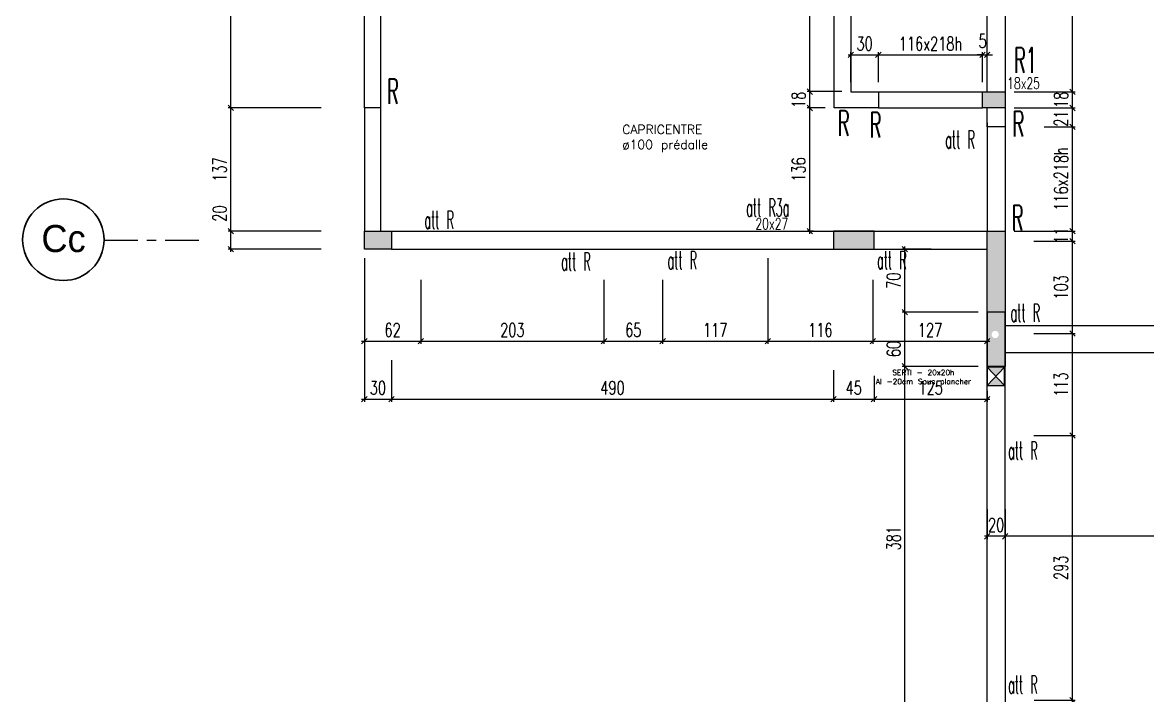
# Model space of a CAD drawing. Extents: x 307 to 786, y -197 to -94.
# Drawn here: x 313.41 to 325.88, y -169.94 to -162.48 of the extents above; entities that cross this region are included whole.
import ezdxf

# ---------------------------------------------------------------- set-up
doc = ezdxf.new("R2010")
doc.units = 0
doc.header["$LTSCALE"] = 0.5
doc.header["$MEASUREMENT"] = 0
for name, pattern in [('AXES2', [1.125, 0.75, -0.125, 0.125, -0.125]), ('CACHE', [0.375, 0.25, -0.125]), ('CONTINU', [0])]:
    doc.linetypes.add(name, pattern=pattern)
doc.layers.get('DEFPOINTS').update_dxf_attribs({"linetype": 'CONTINUOUS'})
for name, color, linetype in [('_ SERTI RESERVATION', 6, 'CACHE'), ('_ SERTI RESERVATION ENEDIS', 6, 'CONTINU'), ('_ SERTI RESERVATION SG', 6, 'CONTINU'), ('A05-AXES', 13, 'AXES2'), ('A19-COTATIONS', 146, 'CONTINUOUS'), ('AXES', 6, 'AXES2'), ('COTATION', 7, 'CONTINUOUS'), ('MURS', 3, 'CONTINUOUS'), ('POCHAGE', 254, 'CONTINUOUS'), ('POTEAUX', 1, 'CONTINUOUS'), ('POUTRES', 2, 'CONTINUOUS'), ('REPERE-RAID', 4, 'CONTINUOUS')]:
    doc.layers.add(name, color=color, linetype=linetype)
doc.styles.add('CGotH', font='GOTHIC.TTF')
doc.styles.add('ROMANS8', font='romans.shx', dxfattribs={"width": 0.7})
doc.styles.get("Standard").update_dxf_attribs({"font": 'txt.shx'})
doc.dimstyles.new('COT50 cm', dxfattribs={"dimtxt": 0.15, "dimasz": 0.06, "dimexe": 0.03, "dimexo": 0.1, "dimgap": 0.05, "dimtad": 1, "dimdec": 0, "dimlfac": 100, "dimzin": 0, "dimdsep": 46, "dimtxsty": 'ROMANS8', "dimblk1": 'OBLIQUE', "dimblk2": 'OBLIQUE', "dimsah": 1, "dimcen": 0.03, "dimdle": 0.03, "dimclrt": 1, "dimadec": 0, "dimazin": 0, "dimtfac": 1, "dimtdec": 0, "dimtmove": 0, "dimatfit": 3, "dimfxl": 1, "dimfxlon": 1, "dimtolj": 1, "dimtzin": 0, "dimlwd": -1, "dimlwe": -1, "dimarcsym": 0})

# ---------------------------------------------------------------- blocks, each defined once
blk = doc.blocks.new('_Oblique')
at = {"layer": 'COTATION', "color": 0, "lineweight": -2}
blk.add_line((-0.5, -0.5), (0.5, 0.5), dxfattribs=at)
blk = doc.blocks.new('*D907')
at = {"layer": 'COTATION', "color": 0, "transparency": 16777216}
for p, q in [((315.721, -164.796), (315.721, -164.466)), ((316.721, -164.796), (315.691, -164.796)), ((315.721, -165.026), (315.721, -164.796)), ((316.721, -164.996), (315.691, -164.996))]:
    blk.add_line(p, q, dxfattribs=at)
at = {"layer": 'DEFPOINTS', "color": 0, "transparency": 16777216}
for p in [(315.721, -164.796), (317.199, -164.796), (317.199, -164.996)]:
    blk.add_point(p, dxfattribs=at)
at = {"layer": 'COTATION', "color": 0, "transparency": 16777216, "xscale": 0.06, "yscale": 0.06, "zscale": 0.06}
for p, rotation in [((315.721, -164.796), 90), ((315.721, -164.996), 270)]:
    blk.add_blockref('_Oblique', p, dxfattribs=dict(at, rotation=rotation))
at = {"layer": 'COTATION', "color": 1, "transparency": 16777216, "insert": (315.596, -164.601), "char_height": 0.15, "attachment_point": 5, "rotation": 90, "style": 'ROMANS8'}
blk.add_mtext('\\A1;20', dxfattribs=at)
blk = doc.blocks.new('*D908')
at = {"layer": 'COTATION', "color": 0, "transparency": 16777216}
for p, q in [((315.721, -164.826), (315.721, -163.4)), ((316.721, -163.43), (315.691, -163.43)), ((316.721, -164.796), (315.691, -164.796))]:
    blk.add_line(p, q, dxfattribs=at)
at = {"layer": 'DEFPOINTS', "color": 0, "transparency": 16777216}
for p in [(315.721, -163.43), (317.2, -163.43), (317.199, -164.796)]:
    blk.add_point(p, dxfattribs=at)
at = {"layer": 'COTATION', "color": 0, "transparency": 16777216, "xscale": 0.06, "yscale": 0.06, "zscale": 0.06}
for p, rotation in [((315.721, -163.43), 90), ((315.721, -164.796), 270)]:
    blk.add_blockref('_Oblique', p, dxfattribs=dict(at, rotation=rotation))
at = {"layer": 'COTATION', "color": 1, "transparency": 16777216, "insert": (315.596, -164.113), "char_height": 0.15, "attachment_point": 5, "rotation": 90, "style": 'ROMANS8'}
blk.add_mtext('\\A1;137', dxfattribs=at)
blk = doc.blocks.new('*D909')
at = {"layer": 'COTATION', "color": 0, "transparency": 16777216}
for p, q in [((315.721, -163.46), (315.721, -158.401)), ((316.721, -158.431), (315.691, -158.431)), ((316.721, -163.43), (315.691, -163.43))]:
    blk.add_line(p, q, dxfattribs=at)
at = {"layer": 'DEFPOINTS', "color": 0, "transparency": 16777216}
for p in [(315.721, -158.431), (317.379, -158.431), (317.2, -163.43)]:
    blk.add_point(p, dxfattribs=at)
at = {"layer": 'COTATION', "color": 0, "transparency": 16777216, "xscale": 0.06, "yscale": 0.06, "zscale": 0.06}
for p, rotation in [((315.721, -158.431), 90), ((315.721, -163.43), 270)]:
    blk.add_blockref('_Oblique', p, dxfattribs=dict(at, rotation=rotation))
at = {"layer": 'COTATION', "color": 1, "transparency": 16777216, "insert": (315.596, -160.931), "char_height": 0.15, "attachment_point": 5, "rotation": 90, "style": 'ROMANS8'}
blk.add_mtext('\\A1;500', dxfattribs=at)
blk = doc.blocks.new('*D911')
at = {"layer": 'COTATION', "color": 0, "transparency": 16777216}
for p, q in [((322.135, -164.826), (322.135, -163.402)), ((322.306, -163.432), (322.105, -163.432)), ((322.176, -164.796), (322.105, -164.796))]:
    blk.add_line(p, q, dxfattribs=at)
at = {"layer": 'DEFPOINTS', "color": 0, "transparency": 16777216}
for p in [(322.135, -163.432), (322.406, -163.432), (322.276, -164.796)]:
    blk.add_point(p, dxfattribs=at)
at = {"layer": 'COTATION', "color": 0, "transparency": 16777216, "xscale": 0.06, "yscale": 0.06, "zscale": 0.06}
for p, rotation in [((322.135, -163.432), 90), ((322.135, -164.796), 270)]:
    blk.add_blockref('_Oblique', p, dxfattribs=dict(at, rotation=rotation))
at = {"layer": 'COTATION', "color": 1, "transparency": 16777216, "insert": (322.01, -164.114), "char_height": 0.15, "attachment_point": 5, "rotation": 90, "style": 'ROMANS8'}
blk.add_mtext('\\A1;136', dxfattribs=at)
blk = doc.blocks.new('*D912')
at = {"layer": 'COTATION', "color": 0, "transparency": 16777216}
for p, q in [((322.489, -163.251), (322.105, -163.251)), ((322.135, -163.462), (322.135, -163.221)), ((322.306, -163.432), (322.105, -163.432))]:
    blk.add_line(p, q, dxfattribs=at)
at = {"layer": 'DEFPOINTS', "color": 0, "transparency": 16777216}
for p in [(322.135, -163.251), (322.589, -163.251), (322.406, -163.432)]:
    blk.add_point(p, dxfattribs=at)
at = {"layer": 'COTATION', "color": 0, "transparency": 16777216, "xscale": 0.06, "yscale": 0.06, "zscale": 0.06}
for p, rotation in [((322.135, -163.251), 90), ((322.135, -163.432), 270)]:
    blk.add_blockref('_Oblique', p, dxfattribs=dict(at, rotation=rotation))
at = {"layer": 'COTATION', "color": 1, "transparency": 16777216, "insert": (322.01, -163.342), "char_height": 0.15, "attachment_point": 5, "rotation": 90, "style": 'ROMANS8'}
blk.add_mtext('\\A1;18', dxfattribs=at)
blk = doc.blocks.new('*D913')
at = {"layer": 'COTATION', "color": 0, "transparency": 16777216}
for p, q in [((322.135, -163.281), (322.135, -158.401)), ((322.31, -158.431), (322.105, -158.431)), ((322.489, -163.251), (322.105, -163.251))]:
    blk.add_line(p, q, dxfattribs=at)
at = {"layer": 'DEFPOINTS', "color": 0, "transparency": 16777216}
for p in [(322.135, -158.431), (322.41, -158.431), (322.589, -163.251)]:
    blk.add_point(p, dxfattribs=at)
at = {"layer": 'COTATION', "color": 0, "transparency": 16777216, "xscale": 0.06, "yscale": 0.06, "zscale": 0.06}
for p, rotation in [((322.135, -158.431), 90), ((322.135, -163.251), 270)]:
    blk.add_blockref('_Oblique', p, dxfattribs=dict(at, rotation=rotation))
at = {"layer": 'COTATION', "color": 1, "transparency": 16777216, "insert": (322.01, -160.841), "char_height": 0.15, "attachment_point": 5, "rotation": 90, "style": 'ROMANS8'}
blk.add_mtext('\\A1;482', dxfattribs=at)
blk = doc.blocks.new('*D915')
at = {"layer": 'COTATION', "color": 0, "transparency": 16777216}
for p, q in [((317.199, -165.096), (317.199, -166.046)), ((317.824, -165.335), (317.824, -166.046)), ((317.169, -166.016), (317.854, -166.016))]:
    blk.add_line(p, q, dxfattribs=at)
at = {"layer": 'DEFPOINTS', "color": 0, "transparency": 16777216}
for p in [(317.199, -164.996), (317.824, -165.235), (317.824, -166.016)]:
    blk.add_point(p, dxfattribs=at)
at = {"layer": 'COTATION', "color": 0, "transparency": 16777216, "xscale": 0.06, "yscale": 0.06, "zscale": 0.06, "rotation": 180}
blk.add_blockref('_Oblique', (317.199, -166.016), dxfattribs=at)
at = {"layer": 'COTATION', "color": 0, "transparency": 16777216, "xscale": 0.06, "yscale": 0.06, "zscale": 0.06}
blk.add_blockref('_Oblique', (317.824, -166.016), dxfattribs=at)
at = {"layer": 'COTATION', "color": 1, "transparency": 16777216, "insert": (317.512, -165.891), "char_height": 0.15, "attachment_point": 5, "style": 'ROMANS8'}
blk.add_mtext('\\A1;62', dxfattribs=at)
blk = doc.blocks.new('*D916')
at = {"layer": 'COTATION', "color": 0, "transparency": 16777216}
for p, q in [((317.824, -165.335), (317.824, -166.046)), ((319.854, -165.335), (319.854, -166.046)), ((317.794, -166.016), (319.884, -166.016))]:
    blk.add_line(p, q, dxfattribs=at)
at = {"layer": 'DEFPOINTS', "color": 0, "transparency": 16777216}
for p in [(317.824, -165.235), (319.854, -165.235), (319.854, -166.016)]:
    blk.add_point(p, dxfattribs=at)
at = {"layer": 'COTATION', "color": 0, "transparency": 16777216, "xscale": 0.06, "yscale": 0.06, "zscale": 0.06, "rotation": 180}
blk.add_blockref('_Oblique', (317.824, -166.016), dxfattribs=at)
at = {"layer": 'COTATION', "color": 0, "transparency": 16777216, "xscale": 0.06, "yscale": 0.06, "zscale": 0.06}
blk.add_blockref('_Oblique', (319.854, -166.016), dxfattribs=at)
at = {"layer": 'COTATION', "color": 1, "transparency": 16777216, "insert": (318.839, -165.891), "char_height": 0.15, "attachment_point": 5, "style": 'ROMANS8'}
blk.add_mtext('\\A1;203', dxfattribs=at)
blk = doc.blocks.new('*D917')
at = {"layer": 'COTATION', "color": 0, "transparency": 16777216}
for p, q in [((319.854, -165.335), (319.854, -166.046)), ((320.504, -165.335), (320.504, -166.046)), ((319.824, -166.016), (320.534, -166.016))]:
    blk.add_line(p, q, dxfattribs=at)
at = {"layer": 'DEFPOINTS', "color": 0, "transparency": 16777216}
for p in [(319.854, -165.235), (320.504, -165.235), (320.504, -166.016)]:
    blk.add_point(p, dxfattribs=at)
at = {"layer": 'COTATION', "color": 0, "transparency": 16777216, "xscale": 0.06, "yscale": 0.06, "zscale": 0.06, "rotation": 180}
blk.add_blockref('_Oblique', (319.854, -166.016), dxfattribs=at)
at = {"layer": 'COTATION', "color": 0, "transparency": 16777216, "xscale": 0.06, "yscale": 0.06, "zscale": 0.06}
blk.add_blockref('_Oblique', (320.504, -166.016), dxfattribs=at)
at = {"layer": 'COTATION', "color": 1, "transparency": 16777216, "insert": (320.179, -165.891), "char_height": 0.15, "attachment_point": 5, "style": 'ROMANS8'}
blk.add_mtext('\\A1;65', dxfattribs=at)
blk = doc.blocks.new('*D918')
at = {"layer": 'COTATION', "color": 0, "transparency": 16777216}
for p, q in [((321.669, -165.096), (321.669, -166.046)), ((320.504, -165.335), (320.504, -166.046)), ((320.474, -166.016), (321.699, -166.016))]:
    blk.add_line(p, q, dxfattribs=at)
at = {"layer": 'DEFPOINTS', "color": 0, "transparency": 16777216}
for p in [(321.669, -164.996), (320.504, -165.235), (321.669, -166.016)]:
    blk.add_point(p, dxfattribs=at)
at = {"layer": 'COTATION', "color": 0, "transparency": 16777216, "xscale": 0.06, "yscale": 0.06, "zscale": 0.06, "rotation": 180}
blk.add_blockref('_Oblique', (320.504, -166.016), dxfattribs=at)
at = {"layer": 'COTATION', "color": 0, "transparency": 16777216, "xscale": 0.06, "yscale": 0.06, "zscale": 0.06}
blk.add_blockref('_Oblique', (321.669, -166.016), dxfattribs=at)
at = {"layer": 'COTATION', "color": 1, "transparency": 16777216, "insert": (321.086, -165.891), "char_height": 0.15, "attachment_point": 5, "style": 'ROMANS8'}
blk.add_mtext('\\A1;117', dxfattribs=at)
blk = doc.blocks.new('*D919')
at = {"layer": 'COTATION', "color": 0, "transparency": 16777216}
for p, q in [((321.669, -165.096), (321.669, -166.046)), ((322.834, -165.335), (322.834, -166.046)), ((321.639, -166.016), (322.864, -166.016))]:
    blk.add_line(p, q, dxfattribs=at)
at = {"layer": 'DEFPOINTS', "color": 0, "transparency": 16777216}
for p in [(321.669, -164.996), (322.834, -165.235), (322.834, -166.016)]:
    blk.add_point(p, dxfattribs=at)
at = {"layer": 'COTATION', "color": 0, "transparency": 16777216, "xscale": 0.06, "yscale": 0.06, "zscale": 0.06, "rotation": 180}
blk.add_blockref('_Oblique', (321.669, -166.016), dxfattribs=at)
at = {"layer": 'COTATION', "color": 0, "transparency": 16777216, "xscale": 0.06, "yscale": 0.06, "zscale": 0.06}
blk.add_blockref('_Oblique', (322.834, -166.016), dxfattribs=at)
at = {"layer": 'COTATION', "color": 1, "transparency": 16777216, "insert": (322.251, -165.891), "char_height": 0.15, "attachment_point": 5, "style": 'ROMANS8'}
blk.add_mtext('\\A1;116', dxfattribs=at)
blk = doc.blocks.new('*D920')
at = {"layer": 'COTATION', "color": 0, "transparency": 16777216}
for p, q in [((322.834, -165.335), (322.834, -166.046)), ((322.804, -166.016), (324.129, -166.016)), ((324.099, -166.016), (324.099, -166.046))]:
    blk.add_line(p, q, dxfattribs=at)
at = {"layer": 'DEFPOINTS', "color": 0, "transparency": 16777216}
for p in [(322.834, -165.235), (324.099, -165.994), (324.099, -166.016)]:
    blk.add_point(p, dxfattribs=at)
at = {"layer": 'COTATION', "color": 0, "transparency": 16777216, "xscale": 0.06, "yscale": 0.06, "zscale": 0.06, "rotation": 180}
blk.add_blockref('_Oblique', (322.834, -166.016), dxfattribs=at)
at = {"layer": 'COTATION', "color": 0, "transparency": 16777216, "xscale": 0.06, "yscale": 0.06, "zscale": 0.06}
blk.add_blockref('_Oblique', (324.099, -166.016), dxfattribs=at)
at = {"layer": 'COTATION', "color": 1, "transparency": 16777216, "insert": (323.467, -165.891), "char_height": 0.15, "attachment_point": 5, "style": 'ROMANS8'}
blk.add_mtext('\\A1;127', dxfattribs=at)
blk = doc.blocks.new('*D921')
at = {"layer": 'COTATION', "color": 0, "transparency": 16777216}
for p, q in [((317.199, -165.657), (317.199, -166.687)), ((317.499, -166.225), (317.499, -166.687)), ((317.169, -166.657), (317.529, -166.657))]:
    blk.add_line(p, q, dxfattribs=at)
at = {"layer": 'DEFPOINTS', "color": 0, "transparency": 16777216}
for p in [(317.199, -164.996), (317.499, -166.125), (317.499, -166.657)]:
    blk.add_point(p, dxfattribs=at)
at = {"layer": 'COTATION', "color": 0, "transparency": 16777216, "xscale": 0.06, "yscale": 0.06, "zscale": 0.06, "rotation": 180}
blk.add_blockref('_Oblique', (317.199, -166.657), dxfattribs=at)
at = {"layer": 'COTATION', "color": 0, "transparency": 16777216, "xscale": 0.06, "yscale": 0.06, "zscale": 0.06}
blk.add_blockref('_Oblique', (317.499, -166.657), dxfattribs=at)
at = {"layer": 'COTATION', "color": 1, "transparency": 16777216, "insert": (317.349, -166.532), "char_height": 0.15, "attachment_point": 5, "style": 'ROMANS8'}
blk.add_mtext('\\A1;30', dxfattribs=at)
blk = doc.blocks.new('*D922')
at = {"layer": 'COTATION', "color": 0, "transparency": 16777216}
for p, q in [((317.499, -166.225), (317.499, -166.687)), ((322.396, -166.336), (322.396, -166.687)), ((317.469, -166.657), (322.426, -166.657))]:
    blk.add_line(p, q, dxfattribs=at)
at = {"layer": 'DEFPOINTS', "color": 0, "transparency": 16777216}
for p in [(317.499, -166.125), (322.396, -166.236), (322.396, -166.657)]:
    blk.add_point(p, dxfattribs=at)
at = {"layer": 'COTATION', "color": 0, "transparency": 16777216, "xscale": 0.06, "yscale": 0.06, "zscale": 0.06, "rotation": 180}
blk.add_blockref('_Oblique', (317.499, -166.657), dxfattribs=at)
at = {"layer": 'COTATION', "color": 0, "transparency": 16777216, "xscale": 0.06, "yscale": 0.06, "zscale": 0.06}
blk.add_blockref('_Oblique', (322.396, -166.657), dxfattribs=at)
at = {"layer": 'COTATION', "color": 1, "transparency": 16777216, "insert": (319.948, -166.532), "char_height": 0.15, "attachment_point": 5, "style": 'ROMANS8'}
blk.add_mtext('\\A1;490', dxfattribs=at)
blk = doc.blocks.new('*D923')
at = {"layer": 'COTATION', "color": 0, "transparency": 16777216}
for p, q in [((322.396, -166.336), (322.396, -166.687)), ((322.846, -166.401), (322.846, -166.687)), ((322.366, -166.657), (322.876, -166.657))]:
    blk.add_line(p, q, dxfattribs=at)
at = {"layer": 'DEFPOINTS', "color": 0, "transparency": 16777216}
for p in [(322.396, -166.236), (322.846, -166.301), (322.846, -166.657)]:
    blk.add_point(p, dxfattribs=at)
at = {"layer": 'COTATION', "color": 0, "transparency": 16777216, "xscale": 0.06, "yscale": 0.06, "zscale": 0.06, "rotation": 180}
blk.add_blockref('_Oblique', (322.396, -166.657), dxfattribs=at)
at = {"layer": 'COTATION', "color": 0, "transparency": 16777216, "xscale": 0.06, "yscale": 0.06, "zscale": 0.06}
blk.add_blockref('_Oblique', (322.846, -166.657), dxfattribs=at)
at = {"layer": 'COTATION', "color": 1, "transparency": 16777216, "insert": (322.621, -166.532), "char_height": 0.15, "attachment_point": 5, "style": 'ROMANS8'}
blk.add_mtext('\\A1;45', dxfattribs=at)
blk = doc.blocks.new('*D924')
at = {"layer": 'COTATION', "color": 0, "transparency": 16777216}
for p, q in [((322.846, -166.401), (322.846, -166.687)), ((322.816, -166.657), (324.129, -166.657)), ((324.099, -166.567), (324.099, -166.687))]:
    blk.add_line(p, q, dxfattribs=at)
at = {"layer": 'DEFPOINTS', "color": 0, "transparency": 16777216}
for p in [(322.846, -166.301), (324.099, -166.467), (324.099, -166.657)]:
    blk.add_point(p, dxfattribs=at)
at = {"layer": 'COTATION', "color": 0, "transparency": 16777216, "xscale": 0.06, "yscale": 0.06, "zscale": 0.06, "rotation": 180}
blk.add_blockref('_Oblique', (322.846, -166.657), dxfattribs=at)
at = {"layer": 'COTATION', "color": 0, "transparency": 16777216, "xscale": 0.06, "yscale": 0.06, "zscale": 0.06}
blk.add_blockref('_Oblique', (324.099, -166.657), dxfattribs=at)
at = {"layer": 'COTATION', "color": 1, "transparency": 16777216, "insert": (323.473, -166.532), "char_height": 0.15, "attachment_point": 5, "style": 'ROMANS8'}
blk.add_mtext('\\A1;125', dxfattribs=at)
blk = doc.blocks.new('*D929')
at = {"layer": 'COTATION', "color": 0, "transparency": 16777216}
for p, q in [((323.188, -170.131), (323.188, -166.264)), ((323.999, -166.294), (323.158, -166.294)), ((324, -170.101), (323.158, -170.101))]:
    blk.add_line(p, q, dxfattribs=at)
at = {"layer": 'DEFPOINTS', "color": 0, "transparency": 16777216}
for p in [(323.188, -166.294), (324.099, -166.294), (324.1, -170.101)]:
    blk.add_point(p, dxfattribs=at)
at = {"layer": 'COTATION', "color": 0, "transparency": 16777216, "xscale": 0.06, "yscale": 0.06, "zscale": 0.06}
for p, rotation in [((323.188, -166.294), 90), ((323.188, -170.101), 270)]:
    blk.add_blockref('_Oblique', p, dxfattribs=dict(at, rotation=rotation))
at = {"layer": 'COTATION', "color": 1, "transparency": 16777216, "insert": (323.063, -168.198), "char_height": 0.15, "attachment_point": 5, "rotation": 90, "style": 'ROMANS8'}
blk.add_mtext('\\A1;381', dxfattribs=at)
blk = doc.blocks.new('*D930')
at = {"layer": 'COTATION', "color": 0, "transparency": 16777216}
for p, q in [((323.999, -165.694), (323.158, -165.694)), ((323.188, -166.324), (323.188, -165.664)), ((323.999, -166.294), (323.158, -166.294))]:
    blk.add_line(p, q, dxfattribs=at)
at = {"layer": 'DEFPOINTS', "color": 0, "transparency": 16777216}
for p in [(323.188, -165.694), (324.099, -165.694), (324.099, -166.294)]:
    blk.add_point(p, dxfattribs=at)
at = {"layer": 'COTATION', "color": 0, "transparency": 16777216, "xscale": 0.06, "yscale": 0.06, "zscale": 0.06}
for p, rotation in [((323.188, -165.694), 90), ((323.188, -166.294), 270)]:
    blk.add_blockref('_Oblique', p, dxfattribs=dict(at, rotation=rotation))
at = {"layer": 'COTATION', "color": 1, "transparency": 16777216, "insert": (323.063, -166.102), "char_height": 0.15, "attachment_point": 5, "rotation": 90, "style": 'ROMANS8'}
blk.add_mtext('\\A1;60', dxfattribs=at)
blk = doc.blocks.new('*D931')
at = {"layer": 'COTATION', "color": 0, "transparency": 16777216}
for p, q in [((323.481, -164.996), (323.158, -164.996)), ((323.188, -165.724), (323.188, -164.966)), ((323.999, -165.694), (323.158, -165.694))]:
    blk.add_line(p, q, dxfattribs=at)
at = {"layer": 'DEFPOINTS', "color": 0, "transparency": 16777216}
for p in [(323.188, -164.996), (323.581, -164.996), (324.099, -165.694)]:
    blk.add_point(p, dxfattribs=at)
at = {"layer": 'COTATION', "color": 0, "transparency": 16777216, "xscale": 0.06, "yscale": 0.06, "zscale": 0.06}
for p, rotation in [((323.188, -164.996), 90), ((323.188, -165.694), 270)]:
    blk.add_blockref('_Oblique', p, dxfattribs=dict(at, rotation=rotation))
at = {"layer": 'COTATION', "color": 1, "transparency": 16777216, "insert": (323.063, -165.345), "char_height": 0.15, "attachment_point": 5, "rotation": 90, "style": 'ROMANS8'}
blk.add_mtext('\\A1;70', dxfattribs=at)
blk = doc.blocks.new('*D938')
at = {"layer": 'COTATION', "color": 0, "transparency": 16777216}
for p, q in [((324.618, -167.061), (325.074, -167.061)), ((325.044, -170.021), (325.044, -167.031)), ((324.619, -169.991), (325.074, -169.991))]:
    blk.add_line(p, q, dxfattribs=at)
at = {"layer": 'DEFPOINTS', "color": 0, "transparency": 16777216}
for p in [(324.518, -167.061), (325.044, -167.061), (324.519, -169.991)]:
    blk.add_point(p, dxfattribs=at)
at = {"layer": 'COTATION', "color": 0, "transparency": 16777216, "xscale": 0.06, "yscale": 0.06, "zscale": 0.06}
for p, rotation in [((325.044, -167.061), 90), ((325.044, -169.991), 270)]:
    blk.add_blockref('_Oblique', p, dxfattribs=dict(at, rotation=rotation))
at = {"layer": 'COTATION', "color": 1, "transparency": 16777216, "insert": (324.919, -168.526), "char_height": 0.15, "attachment_point": 5, "rotation": 90, "style": 'ROMANS8'}
blk.add_mtext('\\A1;293', dxfattribs=at)
blk = doc.blocks.new('*D939')
at = {"layer": 'COTATION', "color": 0, "transparency": 16777216}
for p, q in [((325.044, -167.091), (325.044, -165.901)), ((324.618, -165.931), (325.074, -165.931)), ((324.618, -167.061), (325.074, -167.061))]:
    blk.add_line(p, q, dxfattribs=at)
at = {"layer": 'DEFPOINTS', "color": 0, "transparency": 16777216}
for p in [(324.518, -165.931), (325.044, -165.931), (324.518, -167.061)]:
    blk.add_point(p, dxfattribs=at)
at = {"layer": 'COTATION', "color": 0, "transparency": 16777216, "xscale": 0.06, "yscale": 0.06, "zscale": 0.06}
for p, rotation in [((325.044, -165.931), 90), ((325.044, -167.061), 270)]:
    blk.add_blockref('_Oblique', p, dxfattribs=dict(at, rotation=rotation))
at = {"layer": 'COTATION', "color": 1, "transparency": 16777216, "insert": (324.919, -166.496), "char_height": 0.15, "attachment_point": 5, "rotation": 90, "style": 'ROMANS8'}
blk.add_mtext('\\A1;113', dxfattribs=at)
blk = doc.blocks.new('*D940')
at = {"layer": 'COTATION', "color": 0, "transparency": 16777216}
for p, q in [((324.618, -164.906), (325.074, -164.906)), ((325.044, -165.961), (325.044, -164.876)), ((324.618, -165.931), (325.074, -165.931))]:
    blk.add_line(p, q, dxfattribs=at)
at = {"layer": 'DEFPOINTS', "color": 0, "transparency": 16777216}
for p in [(324.518, -164.906), (325.044, -164.906), (324.518, -165.931)]:
    blk.add_point(p, dxfattribs=at)
at = {"layer": 'COTATION', "color": 0, "transparency": 16777216, "xscale": 0.06, "yscale": 0.06, "zscale": 0.06}
for p, rotation in [((325.044, -164.906), 90), ((325.044, -165.931), 270)]:
    blk.add_blockref('_Oblique', p, dxfattribs=dict(at, rotation=rotation))
at = {"layer": 'COTATION', "color": 1, "transparency": 16777216, "insert": (324.919, -165.419), "char_height": 0.15, "attachment_point": 5, "rotation": 90, "style": 'ROMANS8'}
blk.add_mtext('\\A1;103', dxfattribs=at)
blk = doc.blocks.new('*D941')
at = {"layer": 'COTATION', "color": 0, "transparency": 16777216}
for p, q in [((325.044, -164.936), (325.044, -164.766)), ((324.399, -164.796), (325.074, -164.796)), ((324.618, -164.906), (325.074, -164.906))]:
    blk.add_line(p, q, dxfattribs=at)
at = {"layer": 'DEFPOINTS', "color": 0, "transparency": 16777216}
for p in [(324.299, -164.796), (324.518, -164.906), (325.044, -164.796)]:
    blk.add_point(p, dxfattribs=at)
at = {"layer": 'COTATION', "color": 0, "transparency": 16777216, "xscale": 0.06, "yscale": 0.06, "zscale": 0.06}
for p, rotation in [((325.044, -164.796), 90), ((325.044, -164.906), 270)]:
    blk.add_blockref('_Oblique', p, dxfattribs=dict(at, rotation=rotation))
at = {"layer": 'COTATION', "color": 1, "transparency": 16777216, "insert": (324.919, -164.844), "char_height": 0.15, "attachment_point": 5, "rotation": 90, "style": 'ROMANS8'}
blk.add_mtext('\\A1;11', dxfattribs=at)
blk = doc.blocks.new('*D942')
at = {"layer": 'COTATION', "color": 0, "transparency": 16777216}
for p, q in [((325.044, -163.67), (325.044, -163.402)), ((324.399, -163.432), (325.074, -163.432)), ((324.835, -163.64), (325.074, -163.64))]:
    blk.add_line(p, q, dxfattribs=at)
at = {"layer": 'DEFPOINTS', "color": 0, "transparency": 16777216}
for p in [(324.299, -163.432), (325.044, -163.432), (324.735, -163.64)]:
    blk.add_point(p, dxfattribs=at)
at = {"layer": 'COTATION', "color": 0, "transparency": 16777216, "xscale": 0.06, "yscale": 0.06, "zscale": 0.06}
for p, rotation in [((325.044, -163.432), 90), ((325.044, -163.64), 270)]:
    blk.add_blockref('_Oblique', p, dxfattribs=dict(at, rotation=rotation))
at = {"layer": 'COTATION', "color": 1, "transparency": 16777216, "insert": (324.919, -163.549), "char_height": 0.15, "attachment_point": 5, "rotation": 90, "style": 'ROMANS8'}
blk.add_mtext('\\A1;21', dxfattribs=at)
blk = doc.blocks.new('*D943')
at = {"layer": 'COTATION', "color": 0, "transparency": 16777216}
for p, q in [((324.399, -163.252), (325.074, -163.252)), ((325.044, -163.462), (325.044, -163.222)), ((324.399, -163.432), (325.074, -163.432))]:
    blk.add_line(p, q, dxfattribs=at)
at = {"layer": 'DEFPOINTS', "color": 0, "transparency": 16777216}
for p in [(324.299, -163.252), (325.044, -163.252), (324.299, -163.432)]:
    blk.add_point(p, dxfattribs=at)
at = {"layer": 'COTATION', "color": 0, "transparency": 16777216, "xscale": 0.06, "yscale": 0.06, "zscale": 0.06}
for p, rotation in [((325.044, -163.252), 90), ((325.044, -163.432), 270)]:
    blk.add_blockref('_Oblique', p, dxfattribs=dict(at, rotation=rotation))
at = {"layer": 'COTATION', "color": 1, "transparency": 16777216, "insert": (324.919, -163.342), "char_height": 0.15, "attachment_point": 5, "rotation": 90, "style": 'ROMANS8'}
blk.add_mtext('\\A1;18', dxfattribs=at)
blk = doc.blocks.new('*D944')
at = {"layer": 'COTATION', "color": 0, "transparency": 16777216}
for p, q in [((324.672, -160.641), (325.074, -160.641)), ((325.044, -163.282), (325.044, -160.611)), ((324.399, -163.252), (325.074, -163.252))]:
    blk.add_line(p, q, dxfattribs=at)
at = {"layer": 'DEFPOINTS', "color": 0, "transparency": 16777216}
for p in [(324.572, -160.641), (325.044, -160.641), (324.299, -163.252)]:
    blk.add_point(p, dxfattribs=at)
at = {"layer": 'COTATION', "color": 0, "transparency": 16777216, "xscale": 0.06, "yscale": 0.06, "zscale": 0.06}
for p, rotation in [((325.044, -160.641), 90), ((325.044, -163.252), 270)]:
    blk.add_blockref('_Oblique', p, dxfattribs=dict(at, rotation=rotation))
at = {"layer": 'COTATION', "color": 1, "transparency": 16777216, "insert": (324.919, -161.946), "char_height": 0.15, "attachment_point": 5, "rotation": 90, "style": 'ROMANS8'}
blk.add_mtext('\\A1;261', dxfattribs=at)
blk = doc.blocks.new('*D1379')
at = {"layer": 'COTATION', "color": 0, "transparency": 16777216}
for p, q in [((324.299, -167.877), (324.299, -168.207)), ((330.179, -167.877), (330.179, -168.207)), ((330.209, -168.177), (324.269, -168.177))]:
    blk.add_line(p, q, dxfattribs=at)
at = {"layer": 'DEFPOINTS', "color": 0, "transparency": 16777216}
for p in [(330.179, -166.141), (324.299, -166.36), (324.299, -168.177)]:
    blk.add_point(p, dxfattribs=at)
at = {"layer": 'COTATION', "color": 0, "transparency": 16777216, "xscale": 0.06, "yscale": 0.06, "zscale": 0.06, "rotation": 180}
blk.add_blockref('_Oblique', (324.299, -168.177), dxfattribs=at)
at = {"layer": 'COTATION', "color": 0, "transparency": 16777216, "xscale": 0.06, "yscale": 0.06, "zscale": 0.06}
blk.add_blockref('_Oblique', (330.179, -168.177), dxfattribs=at)
at = {"layer": 'COTATION', "color": 1, "transparency": 16777216, "insert": (327.239, -168.052), "char_height": 0.15, "attachment_point": 5, "style": 'ROMANS8'}
blk.add_mtext('\\A1;588', dxfattribs=at)
blk = doc.blocks.new('*D1380')
at = {"layer": 'COTATION', "color": 0, "transparency": 16777216}
for p, q in [((324.099, -167.877), (324.099, -168.207)), ((324.299, -167.877), (324.299, -168.207)), ((324.329, -168.177), (324.069, -168.177))]:
    blk.add_line(p, q, dxfattribs=at)
at = {"layer": 'DEFPOINTS', "color": 0, "transparency": 16777216}
for p in [(324.099, -166.403), (324.299, -166.36), (324.099, -168.177)]:
    blk.add_point(p, dxfattribs=at)
at = {"layer": 'COTATION', "color": 0, "transparency": 16777216, "xscale": 0.06, "yscale": 0.06, "zscale": 0.06, "rotation": 180}
blk.add_blockref('_Oblique', (324.099, -168.177), dxfattribs=at)
at = {"layer": 'COTATION', "color": 0, "transparency": 16777216, "xscale": 0.06, "yscale": 0.06, "zscale": 0.06}
blk.add_blockref('_Oblique', (324.299, -168.177), dxfattribs=at)
at = {"layer": 'COTATION', "color": 1, "transparency": 16777216, "insert": (324.199, -168.052), "char_height": 0.15, "attachment_point": 5, "style": 'ROMANS8'}
blk.add_mtext('\\A1;20', dxfattribs=at)
blk = doc.blocks.new('*D1388')
at = {"layer": 'COTATION', "color": 0, "transparency": 16777216}
for p, q in [((324.732, -163.64), (325.074, -163.64)), ((325.044, -164.826), (325.044, -163.61)), ((324.618, -164.796), (325.074, -164.796))]:
    blk.add_line(p, q, dxfattribs=at)
at = {"layer": 'DEFPOINTS', "color": 0, "transparency": 16777216}
for p in [(324.632, -163.64), (325.044, -163.64), (324.518, -164.796)]:
    blk.add_point(p, dxfattribs=at)
at = {"layer": 'COTATION', "color": 0, "transparency": 16777216, "xscale": 0.06, "yscale": 0.06, "zscale": 0.06}
for p, rotation in [((325.044, -163.64), 90), ((325.044, -164.796), 270)]:
    blk.add_blockref('_Oblique', p, dxfattribs=dict(at, rotation=rotation))
at = {"layer": 'COTATION', "color": 1, "transparency": 16777216, "insert": (324.919, -164.218), "char_height": 0.15, "attachment_point": 5, "rotation": 90, "style": 'ROMANS8'}
blk.add_mtext('\\A1;116x218h', dxfattribs=at)
blk = doc.blocks.new('*D1389')
at = {"layer": 'COTATION', "color": 0, "transparency": 16777216}
for p, q in [((322.559, -162.844), (322.924, -162.844)), ((322.589, -163.144), (322.589, -162.814)), ((322.894, -163.144), (322.894, -162.814))]:
    blk.add_line(p, q, dxfattribs=at)
at = {"layer": 'DEFPOINTS', "color": 0, "transparency": 16777216}
for p in [(322.894, -162.844), (322.589, -163.251), (322.894, -163.251)]:
    blk.add_point(p, dxfattribs=at)
at = {"layer": 'COTATION', "color": 0, "transparency": 16777216, "xscale": 0.06, "yscale": 0.06, "zscale": 0.06, "rotation": 180}
blk.add_blockref('_Oblique', (322.589, -162.844), dxfattribs=at)
at = {"layer": 'COTATION', "color": 0, "transparency": 16777216, "xscale": 0.06, "yscale": 0.06, "zscale": 0.06}
blk.add_blockref('_Oblique', (322.894, -162.844), dxfattribs=at)
at = {"layer": 'COTATION', "color": 1, "transparency": 16777216, "insert": (322.742, -162.719), "char_height": 0.15, "attachment_point": 5, "style": 'ROMANS8'}
blk.add_mtext('\\A1;30', dxfattribs=at)
blk = doc.blocks.new('*D1390')
at = {"layer": 'COTATION', "color": 0, "transparency": 16777216}
for p, q in [((322.864, -162.844), (324.079, -162.844)), ((322.894, -163.144), (322.894, -162.814)), ((324.049, -163.144), (324.049, -162.814))]:
    blk.add_line(p, q, dxfattribs=at)
at = {"layer": 'DEFPOINTS', "color": 0, "transparency": 16777216}
for p in [(324.049, -162.844), (322.894, -163.251), (324.049, -163.252)]:
    blk.add_point(p, dxfattribs=at)
at = {"layer": 'COTATION', "color": 0, "transparency": 16777216, "xscale": 0.06, "yscale": 0.06, "zscale": 0.06, "rotation": 180}
blk.add_blockref('_Oblique', (322.894, -162.844), dxfattribs=at)
at = {"layer": 'COTATION', "color": 0, "transparency": 16777216, "xscale": 0.06, "yscale": 0.06, "zscale": 0.06}
blk.add_blockref('_Oblique', (324.049, -162.844), dxfattribs=at)
at = {"layer": 'COTATION', "color": 1, "transparency": 16777216, "insert": (323.472, -162.719), "char_height": 0.15, "attachment_point": 5, "style": 'ROMANS8'}
blk.add_mtext('\\A1;116x218h', dxfattribs=at)
blk = doc.blocks.new('*D1391')
at = {"layer": 'COTATION', "color": 0, "transparency": 16777216}
for p, q in [((324.049, -162.844), (323.989, -162.844)), ((324.049, -163.144), (324.049, -162.814)), ((324.049, -162.844), (324.099, -162.844)), ((324.099, -163.144), (324.099, -162.814)), ((324.099, -162.844), (324.159, -162.844))]:
    blk.add_line(p, q, dxfattribs=at)
at = {"layer": 'DEFPOINTS', "color": 0, "transparency": 16777216}
for p in [(324.099, -162.844), (324.049, -163.252), (324.099, -163.252)]:
    blk.add_point(p, dxfattribs=at)
at = {"layer": 'COTATION', "color": 0, "transparency": 16777216, "xscale": 0.06, "yscale": 0.06, "zscale": 0.06}
blk.add_blockref('_Oblique', (324.049, -162.844), dxfattribs=at)
at = {"layer": 'COTATION', "color": 0, "transparency": 16777216, "xscale": 0.06, "yscale": 0.06, "zscale": 0.06, "rotation": 180}
blk.add_blockref('_Oblique', (324.099, -162.844), dxfattribs=at)
at = {"layer": 'COTATION', "color": 1, "transparency": 16777216, "insert": (324.049, -162.689), "char_height": 0.15, "attachment_point": 5, "style": 'ROMANS8'}
blk.add_mtext('\\A1;5', dxfattribs=at)

msp = doc.modelspace()

# ---------------------------------------------------------------- hatches: boundary and pattern name
at = {"layer": '_ SERTI RESERVATION ENEDIS', "linetype": 'CONTINU'}
h = msp.add_hatch(color=6, dxfattribs=at)
h.dxf.hatch_style = 1
h.paths.add_polyline_path([(324.1956, -166.4048), (324.2906, -166.3048), (324.1006, -166.3048)])
h.paths.add_polyline_path([(324.2906, -166.5048), (324.1956, -166.4048), (324.1006, -166.5048)])
at = {"layer": 'POCHAGE'}
msp.add_hatch(color=256, dxfattribs=at).paths.add_polyline_path([(324.299, -164.7963), (324.0993, -164.7963), (324.0992, -165.6942), (324.2989, -165.6942)])
at = {"layer": 'POTEAUX'}
h = msp.add_hatch(color=256, dxfattribs=at)
h.dxf.hatch_style = 1
h.paths.add_polyline_path([(324.0493, -163.2515), (324.2991, -163.2515), (324.2991, -163.4315), (324.0493, -163.4315)])
h = msp.add_hatch(color=256, dxfattribs=at)
h.dxf.hatch_style = 1
h.paths.add_polyline_path([(317.1993, -164.7963), (317.4993, -164.7963), (317.4993, -164.9963), (317.1993, -164.9963)])
h = msp.add_hatch(color=256, dxfattribs=at)
h.dxf.hatch_style = 1
h.paths.add_polyline_path([(322.846, -164.9963), (322.846, -164.7963), (322.396, -164.7963), (322.396, -164.9963)])
h = msp.add_hatch(color=256, dxfattribs=at)
h.dxf.hatch_style = 1
h.paths.add_polyline_path([(324.299, -165.9413), (324.279, -165.9413), (324.279, -166.0313), (324.0993, -166.0313), (324.0993, -166.2942), (324.299, -166.2942)])
h.paths.add_polyline_path([(324.189, -165.9813, -0.4142136), (324.149, -165.9413), (324.0993, -165.9413), (324.0993, -166.0313), (324.189, -166.0313)])
h.paths.add_polyline_path([(324.279, -165.9413), (324.229, -165.9413, -0.4142136), (324.189, -165.9813), (324.189, -166.0313), (324.279, -166.0313)])
h.paths.add_polyline_path([(324.279, -165.6942), (324.189, -165.6942), (324.189, -165.9013, -0.4142136), (324.229, -165.9413), (324.279, -165.9413)])
h.paths.add_polyline_path([(324.299, -165.6942), (324.279, -165.6942), (324.279, -165.9413), (324.299, -165.9413)])
h.paths.add_polyline_path([(324.189, -165.6942), (324.0993, -165.6943), (324.0993, -165.9413), (324.149, -165.9413, -0.4142136), (324.189, -165.9013)])

# ---------------------------------------------------------------- linework, layer by layer
at = {"layer": '_ SERTI RESERVATION ENEDIS', "linetype": 'CONTINU'}
for p, q in [((324.1006, -166.3048), (324.1006, -166.5048)), ((324.2906, -166.3048), (324.1006, -166.3048)), ((324.1006, -166.3048), (324.2906, -166.5048)), ((324.2906, -166.3048), (324.1006, -166.5048)), ((324.2906, -166.5048), (324.2906, -166.3048)), ((324.1006, -166.5048), (324.2906, -166.5048))]:
    msp.add_line(p, q, dxfattribs=at)
at = {"layer": 'A19-COTATIONS', "color": 242, "lineweight": 30, "ltscale": 10, "true_color": 0xcd2027}
msp.add_circle((313.8636, -164.8913), 0.4522, dxfattribs=at)
at = {"layer": 'AXES', "color": 1}
msp.add_line((314.3158, -164.8963), (315.4423, -164.8963), dxfattribs=at)
at = {"layer": 'MURS'}
msp.add_lwpolyline([(324.299, -160.6413), (324.299, -163.6413), (324.0993, -163.6413), (324.0993, -163.4315), (324.0493, -163.4315), (324.0493, -163.2515), (324.0993, -163.2515), (324.0993, -158.4313), (322.5893, -158.4313), (322.5893, -163.2515), (322.8943, -163.2515), (322.8943, -163.4315), (322.4063, -163.4315), (322.4095, -158.4313), (317.3792, -158.4313), (317.3792, -163.4315), (317.1999, -163.4304), (317.1999, -158.2313), (324.299, -158.2313), (324.2993, -160.4413)], dxfattribs=at)
msp.add_lwpolyline([(324.0993, -164.7963), (324.299, -164.7963), (324.299, -166.2942), (324.0993, -166.2942)], close=True, dxfattribs=at)
at = {"layer": 'POTEAUX'}
for points in [[(324.0493, -163.2515), (324.2991, -163.2515), (324.2991, -163.4315), (324.0493, -163.4315)], [(317.1993, -164.7963), (317.4993, -164.7963), (317.4993, -164.9963), (317.1993, -164.9963)], [(322.846, -164.9963), (322.846, -164.7963), (322.396, -164.7963), (322.396, -164.9963)], [(324.2992, -165.6942), (324.0991, -165.6943), (324.0992, -166.2942), (324.2992, -166.2942)]]:
    msp.add_lwpolyline(points, close=True, dxfattribs=at)
at = {"layer": 'POUTRES'}
for p, q in [((322.8943, -163.2515), (324.0493, -163.2515)), ((317.1999, -163.4304), (317.1993, -164.7963)), ((317.3792, -163.4315), (317.3792, -164.7974)), ((322.8943, -163.4315), (324.0493, -163.4315)), ((324.0993, -163.5963), (324.0993, -164.7963)), ((324.299, -163.5963), (324.299, -164.7963)), ((317.4993, -164.7963), (324.0993, -164.7963)), ((317.4993, -164.9963), (324.0993, -164.9966)), ((324.299, -165.8413), (330.1793, -165.8413)), ((324.299, -166.1413), (338.9806, -166.1413)), ((324.0997, -170.1005), (324.0992, -166.2942)), ((324.3019, -170.1005), (324.299, -166.2942))]:
    msp.add_line(p, q, dxfattribs=at)

# ---------------------------------------------------------------- texts
at = {"layer": '_ SERTI RESERVATION', "linetype": 'ByBlock', "insert": (320.0575, -163.6198), "char_height": 0.1, "attachment_point": 1}
msp.add_mtext_dynamic_manual_height_columns('CAPRICENTRE\\Pø100 prédalle', width=1.472691, gutter_width=7.9227, heights=[0], dxfattribs=at)
at = {"layer": '_ SERTI RESERVATION SG', "linetype": 'ByBlock', "insert": (322.6581, -166.3321), "char_height": 0.06, "attachment_point": 1}
msp.add_mtext_dynamic_manual_height_columns('\\pxqc;SERTI - 20x20h\\PAI -20cm Sous plancher', width=1.470611, gutter_width=1, heights=[0], dxfattribs=at)
at = {"layer": 'A05-AXES', "color": 1, "ltscale": 0.5, "insert": (313.8661, -164.728), "char_height": 0.3, "width": 0.384, "attachment_point": 2, "rotation": 0.00168, "line_spacing_factor": 1.032839, "style": 'CGotH'}
msp.add_mtext('Cc', dxfattribs=at)
at = {"layer": 'REPERE-RAID', "color": 4}
for s, height, width, p in [('R1', 0.28, 0.519, (324.3958, -163.0431)), ('R', 0.28, 0.519, (317.4487, -163.3875)), ('R', 0.28, 0.519, (322.4435, -163.7391)), ('R', 0.28, 0.519, (322.7961, -163.759)), ('R', 0.28, 0.519, (324.3795, -163.7474)), ('att R', 0.2, 0.45, (323.6354, -163.8808)), ('att R3a', 0.2, 0.45, (321.43, -164.6348)), ('R', 0.28, 0.519, (324.37, -164.7899)), ('att R', 0.2, 0.45, (317.8643, -164.7709)), ('att R', 0.2, 0.45, (319.3795, -165.2323)), ('att R', 0.2, 0.45, (320.5582, -165.2182)), ('att R', 0.2, 0.45, (322.8796, -165.2172)), ('att R', 0.2, 0.45, (324.3588, -165.7998)), ('att R', 0.2, 0.45, (324.3321, -167.3263)), ('att R', 0.2, 0.45, (324.3321, -169.9198))]:
    msp.add_text(s, height=height, dxfattribs=dict(at, width=width)).set_placement(p)
at = {"layer": 'REPERE-RAID', "color": 1, "style": 'ROMANS8', "width": 0.7}
for s, p in [('18x25', (324.3215, -163.2203)), ('20x27', (321.5323, -164.7766))]:
    msp.add_text(s, height=0.125, dxfattribs=at).set_placement(p)

# ---------------------------------------------------------------- dimensions: what is measured, and where the dimension line sits
at = {"layer": 'COTATION'}
for base, p1, p2, picture, middle in [((315.7211, -158.4313), (317.1999, -163.4304), (317.3792, -158.4313), '*D909', (315.5961, -160.9308)), ((322.1351, -158.4313), (322.5893, -163.2515), (322.4095, -158.4313), '*D913', (322.0101, -160.8414)), ((325.0443, -160.6413), (324.2991, -163.2515), (324.572, -160.6413), '*D944', (324.9193, -161.9464)), ((315.7211, -163.4304), (317.1993, -164.7963), (317.1999, -163.4304), '*D908', (315.5961, -164.1133)), ((325.0443, -164.9062), (324.5178, -165.9313), (324.5181, -164.9062), '*D940', (324.9193, -165.4188)), ((323.1885, -164.9965), (324.0991, -165.6943), (323.5812, -164.9965), '*D931', (323.0635, -165.3454)), ((325.0443, -165.9313), (324.5178, -167.0613), (324.5178, -165.9313), '*D939', (324.9193, -166.4963)), ((323.1885, -166.2944), (324.0997, -170.1007), (324.0992, -166.2944), '*D929', (323.0635, -168.1975)), ((325.0443, -167.0613), (324.5194, -169.9913), (324.5178, -167.0613), '*D938', (324.9193, -168.5263))]:
    dim = msp.add_linear_dim(base=base, p1=p1, p2=p2, angle=90, dimstyle='COT50 cm', override={"dimtmove": 1}, dxfattribs=at)
    dim.commit()
    dim.dimension.update_dxf_attribs({"geometry": picture, "text_midpoint": middle})
for base, p1, p2, override, picture, middle in [((322.894262, -162.843839), (322.589263, -163.251493), (322.894262, -163.251493), {"dimfxl": 0.3}, '*D1389', (322.741763, -162.718839)), ((317.824, -166.0165), (317.1993, -164.9963), (317.824, -165.2351), {"dimtmove": 1}, '*D915', (317.5116, -165.8915)), ((321.66898, -166.01646), (320.50397, -165.23513), (321.66898, -164.99626), {"dimtmove": 1}, '*D918', (321.08648, -165.89146)), ((322.8339, -166.0165), (321.669, -164.9963), (322.8339, -165.2351), {"dimtmove": 1}, '*D919', (322.2514, -165.8915)), ((319.8539, -166.0165), (317.824, -165.2351), (319.8539, -165.2351), {"dimtmove": 1}, '*D916', (318.8389, -165.8915)), ((320.504, -166.0165), (319.8539, -165.2351), (320.504, -165.2351), {"dimtmove": 1}, '*D917', (320.1789, -165.8915)), ((324.0991, -166.0165), (322.8339, -165.2351), (324.0991, -165.9942), {"dimtmove": 1}, '*D920', (323.4665, -165.8915)), ((322.396, -166.6566), (317.4993, -166.1249), (322.396, -166.2359), {"dimtmove": 1}, '*D922', (319.9476, -166.5316)), ((324.299, -168.1771), (330.1793, -166.1413), (324.299, -166.3597), {"dimtmove": 1, "dimfxl": 0.3}, '*D1379', (327.2392, -168.0521)), ((322.846, -166.6566), (322.396, -166.2359), (322.846, -166.3008), {"dimtmove": 1}, '*D923', (322.621, -166.5316)), ((324.0992, -166.6566), (322.846, -166.3008), (324.0992, -166.4671), {"dimtmove": 1}, '*D924', (323.4726, -166.5316))]:
    dim = msp.add_linear_dim(base=base, p1=p1, p2=p2, dimstyle='COT50 cm', override=override, dxfattribs=at)
    dim.commit()
    dim.dimension.update_dxf_attribs({"geometry": picture, "text_midpoint": middle})
dim = msp.add_linear_dim(base=(324.049263, -162.843839), p1=(322.894262, -163.251493), p2=(324.049263, -163.251529), text='<>x218h', dimstyle='COT50 cm', override={"dimtmove": 1, "dimfxl": 0.3}, dxfattribs=at)
dim.commit()
dim.dimension.update_dxf_attribs({"geometry": '*D1390', "text_midpoint": (323.471763, -162.718839)})
for base, p1, p2, picture, middle in [((324.099, -162.8438), (324.0493, -163.2515), (324.099, -163.2515), '*D1391', (324.0493, -162.8138)), ((324.0992, -168.1771), (324.299, -166.3597), (324.0992, -166.4027), '*D1380', (324.1991, -168.1771))]:
    dim = msp.add_linear_dim(base=base, p1=p1, p2=p2, dimstyle='COT50 cm', override={"dimtmove": 1, "dimfxl": 0.3}, dxfattribs=at)
    dim.commit()
    dim.dimension.update_dxf_attribs({"geometry": picture, "text_midpoint": middle, "dimtype": 160})
for base, p1, p2, picture, middle in [((322.1351, -163.2515), (322.4063, -163.4315), (322.5893, -163.2515), '*D912', (322.1351, -163.3415)), ((325.0443, -163.2515), (324.299, -163.4315), (324.2991, -163.2515), '*D943', (325.0443, -163.3415)), ((325.0443, -163.4315), (324.7352, -163.6403), (324.299, -163.4315), '*D942', (325.0443, -163.5492)), ((325.0443, -164.7963), (324.5181, -164.9062), (324.299, -164.7963), '*D941', (325.0443, -164.8439)), ((323.1885, -165.6943), (324.0992, -166.2944), (324.0991, -165.6943), '*D930', (323.1885, -166.1023))]:
    dim = msp.add_linear_dim(base=base, p1=p1, p2=p2, angle=90, dimstyle='COT50 cm', override={"dimtmove": 1}, dxfattribs=at)
    dim.commit()
    dim.dimension.update_dxf_attribs({"geometry": picture, "text_midpoint": middle, "dimtype": 160})
for base, p1, p2, picture, middle in [((322.1351, -163.4315), (322.2763, -164.7963), (322.4063, -163.4315), '*D911', (322.0101, -164.1139)), ((315.7211, -164.7963), (317.199, -164.9963), (317.1993, -164.7963), '*D907', (315.5961, -164.6013))]:
    dim = msp.add_linear_dim(base=base, p1=p1, p2=p2, angle=90, dimstyle='COT50 cm', dxfattribs=at)
    dim.commit()
    dim.dimension.update_dxf_attribs({"geometry": picture, "text_midpoint": middle})
dim = msp.add_linear_dim(base=(325.0443, -163.6403), p1=(324.5181, -164.7963), p2=(324.6322, -163.6403), angle=90, text='<>x218h', dimstyle='COT50 cm', override={"dimtmove": 1}, dxfattribs=at)
dim.commit()
dim.dimension.update_dxf_attribs({"geometry": '*D1388', "text_midpoint": (324.9193, -164.2183)})
dim = msp.add_linear_dim(base=(317.4993, -166.6566), p1=(317.199, -164.9963), p2=(317.4993, -166.1249), dimstyle='COT50 cm', dxfattribs=at)
dim.commit()
dim.dimension.update_dxf_attribs({"geometry": '*D921', "text_midpoint": (317.3491, -166.5316)})

doc.saveas('drawing.dxf')
